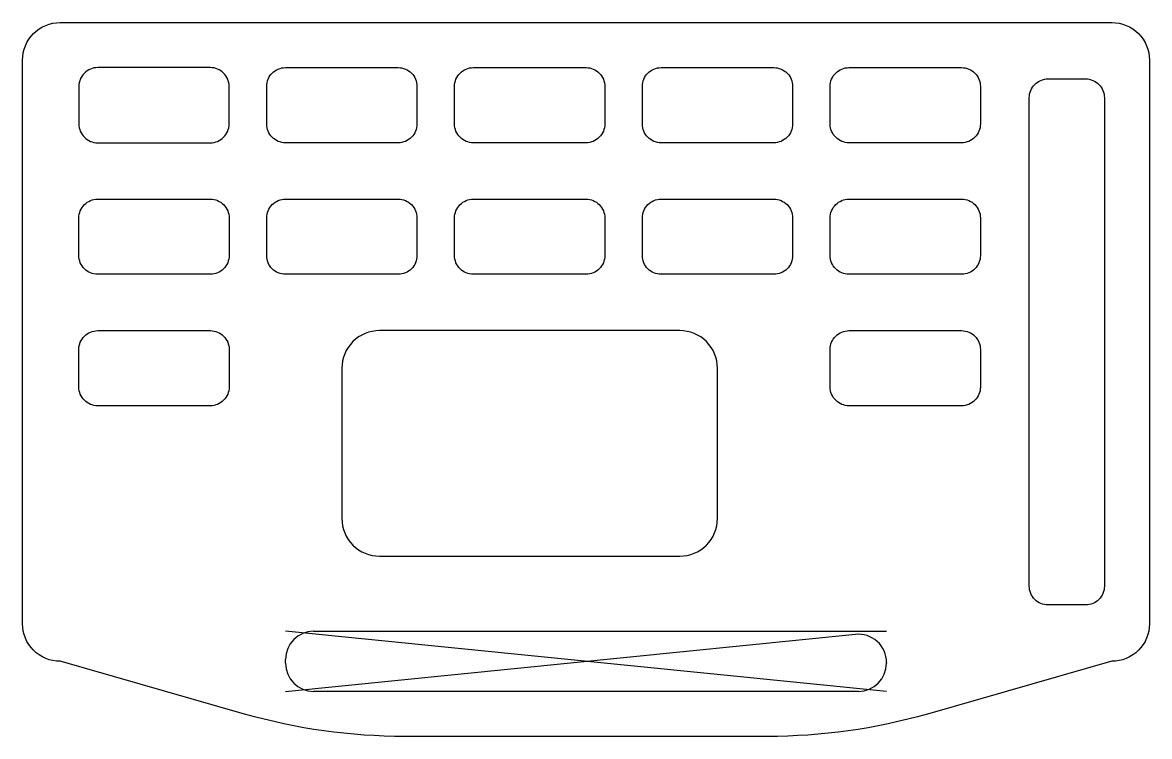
# Model space of a CAD drawing. Header units: millimetres. Extents: x 0 to 300, y -20 to 170.
import ezdxf

# ---------------------------------------------------------------- set-up
doc = ezdxf.new("R2010")
doc.units = ezdxf.units.MM
doc.layers.get('0').update_dxf_attribs({"linetype": 'CONTINUOUS'})

msp = doc.modelspace()

# ---------------------------------------------------------------- linework, layer by layer
for p, q in [((230, -8), (70, 8)), ((70, -8), (221.75, 7.18)), ((77.5, 8), (230, 8)), ((70, -0.5), (70, 0.5)), ((230, -0.29), (230, -0.5)), ((222.5, -8), (77.5, -8))]:
    msp.add_line(p, q)
for points in [[(300, 160), (300, 10, -0.414214), (290, 0), (240.87, -14.04, -0.069687), (198.29, -20), (150, -20), (101.71, -20, -0.069687), (59.13, -14.04), (10, 0, -0.414214), (0, 10), (0, 160, -0.414214), (10, 170), (290, 170, -0.414214)], [(50, 158), (20, 158, 0.414214), (15, 153), (15, 143, 0.414214), (20, 138), (50, 138, 0.414214), (55, 143), (55, 153, 0.414214)], [(105, 143, -0.414214), (100, 138), (70, 138, -0.414214), (65, 143), (65, 153, -0.414214), (70, 158), (100, 158, -0.414214), (105, 153)], [(155, 143, -0.414214), (150, 138), (120, 138, -0.414214), (115, 143), (115, 153, -0.414214), (120, 158), (150, 158, -0.414214), (155, 153)], [(205, 143, -0.414214), (200, 138), (170, 138, -0.414214), (165, 143), (165, 153, -0.414214), (170, 158), (200, 158, -0.414214), (205, 153)], [(255, 143, -0.414214), (250, 138), (220, 138, -0.414214), (215, 143), (215, 153, -0.414214), (220, 158), (250, 158, -0.414214), (255, 153)], [(273, 155), (283, 155, -0.414214), (288, 150), (288, 20, -0.414214), (283, 15), (273, 15, -0.414214), (268, 20), (268, 150, -0.414214)], [(55, 108, -0.414214), (50, 103), (20, 103, -0.414214), (15, 108), (15, 118, -0.414214), (20, 123), (50, 123, -0.414214), (55, 118)], [(105, 108, -0.414214), (100, 103), (70, 103, -0.414214), (65, 108), (65, 118, -0.414214), (70, 123), (100, 123, -0.414214), (105, 118)], [(155, 108, -0.414214), (150, 103), (120, 103, -0.414214), (115, 108), (115, 118, -0.414214), (120, 123), (150, 123, -0.414214), (155, 118)], [(205, 108, -0.414214), (200, 103), (170, 103, -0.414214), (165, 108), (165, 118, -0.414214), (170, 123), (200, 123, -0.414214), (205, 118)], [(255, 108, -0.414214), (250, 103), (220, 103, -0.414214), (215, 108), (215, 118, -0.414214), (220, 123), (250, 123, -0.414214), (255, 118)], [(55, 73, -0.414214), (50, 68), (20, 68, -0.414214), (15, 73), (15, 83, -0.414214), (20, 88), (50, 88, -0.414214), (55, 83)], [(175, 88), (95, 88, 0.414214), (85, 78), (85, 38, 0.414214), (95, 28), (175, 28, 0.414214), (185, 38), (185, 78, 0.414214)], [(255, 73, -0.414214), (250, 68), (220, 68, -0.414214), (215, 73), (215, 83, -0.414214), (220, 88), (250, 88, -0.414214), (255, 83)]]:
    msp.add_lwpolyline(points, format="xyb", close=True)
for centre, start, end in [((77.5, 0.5), 90, 180), ((222.5, -0.29), 0, 95.7106), ((77.5, -0.5), 180, 270), ((222.5, -0.5), -90, 0)]:
    msp.add_arc(centre, 7.5, start, end)

doc.saveas('drawing.dxf')
